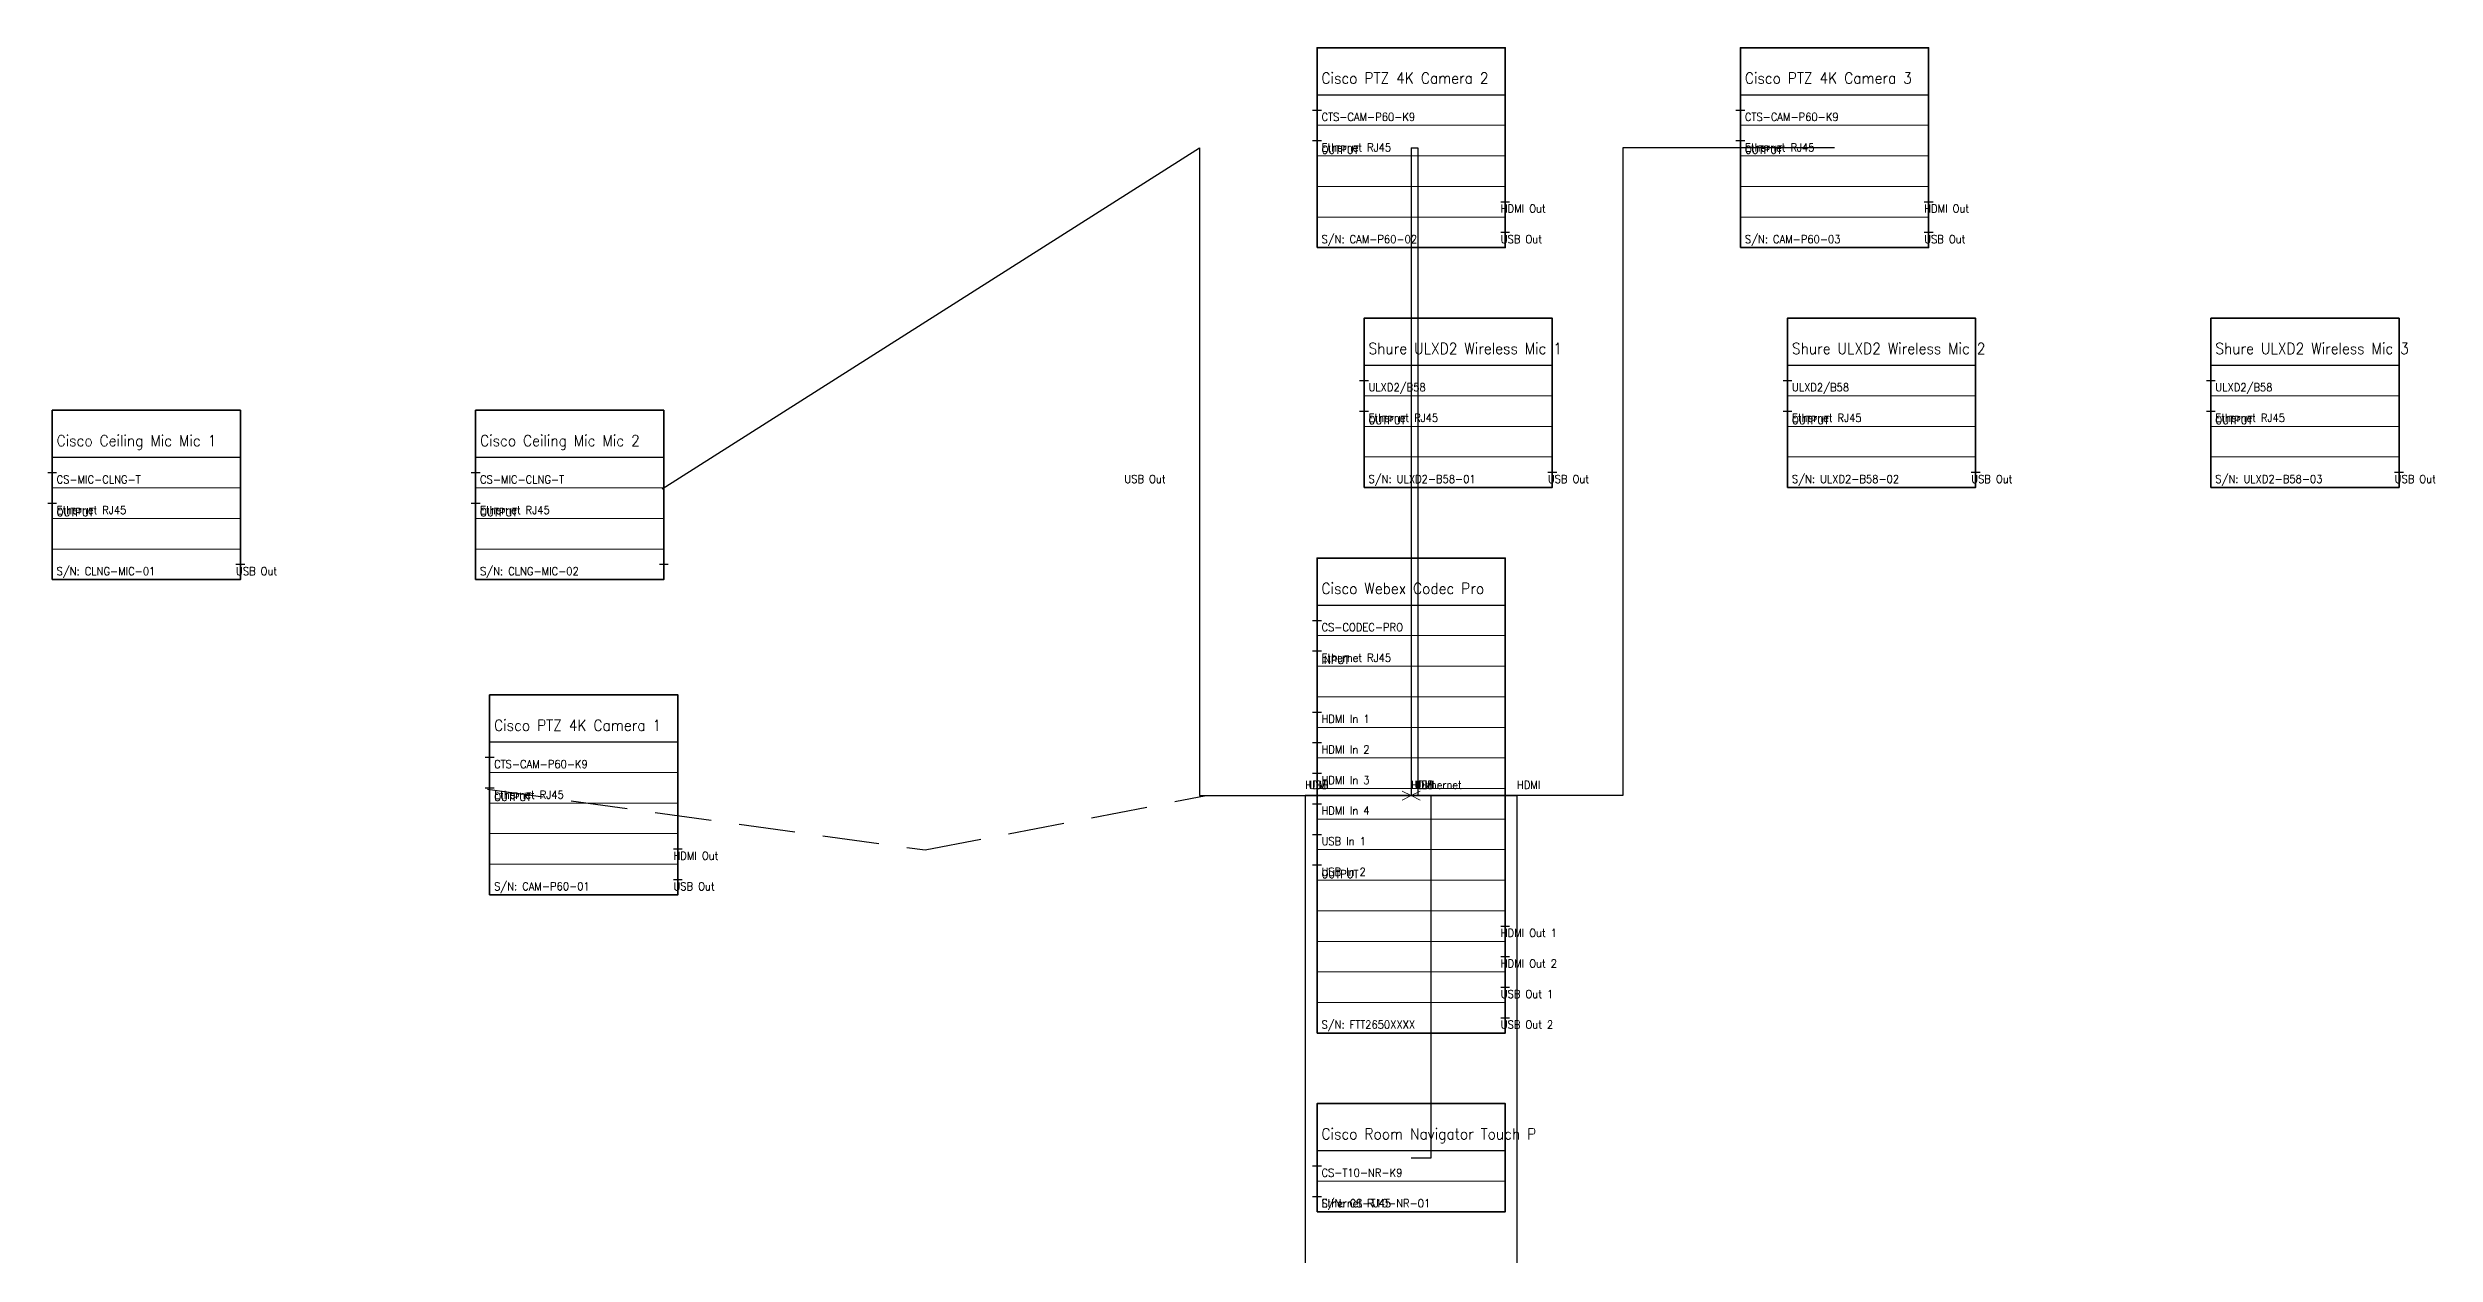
# Model space of a CAD drawing. Header units: metres. Extents: x -56 to 759, y 10 to 642.
# Drawn here: x -56 to 481, y 370 to 642 of the extents above; entities that cross this region are included whole.
import ezdxf

# ---------------------------------------------------------------- set-up
doc = ezdxf.new("R2010")
doc.units = ezdxf.units.M
doc.linetypes.add('DASHED', pattern=[19.05, 12.7, -6.35])
for name, color, linetype in [('DEVICE_TEXT', 7, 'CONTINUOUS'), ('DEVICES', 7, 'CONTINUOUS'), ('ETHERNET', 84, 'CONTINUOUS'), ('HDMI', 40, 'CONTINUOUS'), ('NOTES', 8, 'CONTINUOUS'), ('USB', 84, 'CONTINUOUS')]:
    doc.layers.add(name, color=color, linetype=linetype)
doc.styles.get("Standard").update_dxf_attribs({"font": 'STANDARD'})

msp = doc.modelspace()

# ---------------------------------------------------------------- linework, layer by layer
at = {"layer": 'DEVICES', "lineweight": 5}
for p, q in [((229.93, 631.12), (272.26, 631.12)), ((325.18, 631.12), (367.52, 631.12)), ((229.93, 624.24), (272.26, 624.24)), ((325.18, 624.24), (367.52, 624.24)), ((229.93, 610.48), (272.26, 610.48)), ((325.18, 610.48), (367.52, 610.48)), ((229.93, 603.6), (272.26, 603.6)), ((325.18, 603.6), (367.52, 603.6)), ((240.51, 570.26), (282.85, 570.26)), ((335.77, 570.26), (378.1, 570.26)), ((431.02, 570.26), (473.36, 570.26)), ((240.51, 563.38), (282.85, 563.38)), ((335.77, 563.38), (378.1, 563.38)), ((431.02, 563.38), (473.36, 563.38)), ((-54.62, 549.53), (-12.28, 549.53)), ((40.64, 549.53), (82.98, 549.53)), ((240.51, 549.62), (282.85, 549.62)), ((335.77, 549.62), (378.1, 549.62)), ((431.02, 549.62), (473.36, 549.62)), ((-54.62, 542.65), (-12.28, 542.65)), ((40.64, 542.65), (82.98, 542.65)), ((-54.62, 528.89), (-12.28, 528.89)), ((40.64, 528.89), (82.98, 528.89)), ((229.93, 516.28), (272.26, 516.28)), ((229.93, 509.4), (272.26, 509.4)), ((229.93, 495.64), (272.26, 495.64)), ((43.8, 485.47), (86.14, 485.47)), ((229.93, 488.76), (272.26, 488.76)), ((43.8, 478.59), (86.14, 478.59)), ((229.93, 481.88), (272.26, 481.88)), ((229.93, 475), (272.26, 475)), ((229.93, 468.12), (272.26, 468.12)), ((43.8, 464.84), (86.14, 464.84)), ((43.8, 457.96), (86.14, 457.96)), ((229.93, 461.24), (272.26, 461.24)), ((229.93, 447.48), (272.26, 447.48)), ((229.93, 440.6), (272.26, 440.6)), ((229.93, 433.72), (272.26, 433.72)), ((229.93, 426.85), (272.26, 426.85)), ((229.93, 393.51), (272.26, 393.51)), ((229.93, 386.63), (272.26, 386.63))]:
    msp.add_line(p, q, dxfattribs=at)
at = {"layer": 'DEVICES', "lineweight": 13}
for p, q in [((229.93, 617.36), (272.26, 617.36)), ((325.18, 617.36), (367.52, 617.36)), ((240.51, 556.5), (282.85, 556.5)), ((335.77, 556.5), (378.1, 556.5)), ((431.02, 556.5), (473.36, 556.5)), ((-54.62, 535.77), (-12.28, 535.77)), ((40.64, 535.77), (82.98, 535.77)), ((229.93, 502.52), (272.26, 502.52)), ((43.8, 471.71), (86.14, 471.71)), ((229.93, 454.36), (272.26, 454.36))]:
    msp.add_line(p, q, dxfattribs=at)
at = {"layer": 'DEVICES', "lineweight": 35}
for points in [[(229.93, 596.72), (272.26, 596.72), (272.26, 641.7), (229.93, 641.7), (229.93, 596.72)], [(325.18, 596.72), (367.52, 596.72), (367.52, 641.7), (325.18, 641.7), (325.18, 596.72)], [(240.51, 542.74), (282.85, 542.74), (282.85, 580.84), (240.51, 580.84), (240.51, 542.74)], [(335.77, 542.74), (378.1, 542.74), (378.1, 580.84), (335.77, 580.84), (335.77, 542.74)], [(431.02, 542.74), (473.36, 542.74), (473.36, 580.84), (431.02, 580.84), (431.02, 542.74)], [(-54.62, 522.01), (-12.28, 522.01), (-12.28, 560.11), (-54.62, 560.11), (-54.62, 522.01)], [(40.64, 522.01), (82.98, 522.01), (82.98, 560.11), (40.64, 560.11), (40.64, 522.01)], [(229.93, 419.97), (272.26, 419.97), (272.26, 526.86), (229.93, 526.86), (229.93, 419.97)], [(43.8, 451.08), (86.14, 451.08), (86.14, 496.06), (43.8, 496.06), (43.8, 451.08)], [(229.93, 379.75), (272.26, 379.75), (272.26, 404.09), (229.93, 404.09), (229.93, 379.75)]]:
    msp.add_lwpolyline(points, dxfattribs=at)
at = {"layer": 'DEVICES'}
for points in [[(229.93, 631.12), (272.26, 631.12)], [(325.18, 631.12), (367.52, 631.12)], [(240.51, 570.26), (282.85, 570.26)], [(335.77, 570.26), (378.1, 570.26)], [(431.02, 570.26), (473.36, 570.26)], [(-54.62, 549.53), (-12.28, 549.53)], [(40.64, 549.53), (82.98, 549.53)], [(229.93, 516.28), (272.26, 516.28)], [(43.8, 485.47), (86.14, 485.47)], [(229.93, 393.51), (272.26, 393.51)]]:
    msp.add_lwpolyline(points, dxfattribs=at)
at = {"layer": 'ETHERNET'}
for p, q in [((229.93, 626.68), (229.93, 628.68)), ((325.18, 626.68), (325.18, 628.68)), ((228.93, 627.68), (230.93, 627.68)), ((324.18, 627.68), (326.18, 627.68)), ((228.93, 620.8), (230.93, 620.8)), ((229.93, 619.8), (229.93, 621.8)), ((324.18, 620.8), (326.18, 620.8)), ((325.18, 619.8), (325.18, 621.8)), ((239.51, 566.82), (241.51, 566.82)), ((240.51, 565.82), (240.51, 567.82)), ((334.77, 566.82), (336.77, 566.82)), ((335.77, 565.82), (335.77, 567.82)), ((430.02, 566.82), (432.02, 566.82)), ((431.02, 565.82), (431.02, 567.82)), ((239.51, 559.94), (241.51, 559.94)), ((240.51, 558.94), (240.51, 560.94)), ((334.77, 559.94), (336.77, 559.94)), ((335.77, 558.94), (335.77, 560.94)), ((430.02, 559.94), (432.02, 559.94)), ((431.02, 558.94), (431.02, 560.94)), ((-55.62, 546.09), (-53.62, 546.09)), ((-54.62, 545.09), (-54.62, 547.09)), ((39.64, 546.09), (41.64, 546.09)), ((40.64, 545.09), (40.64, 547.09)), ((-55.62, 539.21), (-53.62, 539.21)), ((-54.62, 538.21), (-54.62, 540.21)), ((39.64, 539.21), (41.64, 539.21)), ((40.64, 538.21), (40.64, 540.21)), ((228.93, 512.84), (230.93, 512.84)), ((229.93, 511.84), (229.93, 513.84)), ((228.93, 505.96), (230.93, 505.96)), ((229.93, 504.96), (229.93, 506.96)), ((42.8, 482.03), (44.8, 482.03)), ((43.8, 481.03), (43.8, 483.03)), ((42.8, 475.15), (44.8, 475.15)), ((43.8, 474.15), (43.8, 476.15)), ((228.93, 390.07), (230.93, 390.07)), ((229.93, 389.07), (229.93, 391.07)), ((228.93, 383.19), (230.93, 383.19)), ((229.93, 382.19), (229.93, 384.19))]:
    msp.add_line(p, q, dxfattribs=at)
at = {"layer": 'ETHERNET', "lineweight": 18}
msp.add_lwpolyline([(253.1, 474.41), (251.1, 473.41), (253.1, 472.41)], dxfattribs=at)
at = {"layer": 'ETHERNET', "lineweight": 25}
msp.add_lwpolyline([(251.1, 391.92), (255.6, 391.92), (255.6, 473.41), (251.1, 473.41)], dxfattribs=at)
at = {"layer": 'HDMI'}
for p, q in [((271.26, 607.04), (273.26, 607.04)), ((272.26, 606.04), (272.26, 608.04)), ((366.52, 607.04), (368.52, 607.04)), ((367.52, 606.04), (367.52, 608.04)), ((228.93, 492.2), (230.93, 492.2)), ((229.93, 491.2), (229.93, 493.2)), ((228.93, 485.32), (230.93, 485.32)), ((229.93, 484.32), (229.93, 486.32)), ((228.93, 478.44), (230.93, 478.44)), ((229.93, 477.44), (229.93, 479.44)), ((228.93, 471.56), (230.93, 471.56)), ((229.93, 470.56), (229.93, 472.56)), ((86.14, 460.4), (86.14, 462.4)), ((85.14, 461.4), (87.14, 461.4)), ((271.26, 444.04), (273.26, 444.04)), ((272.26, 443.04), (272.26, 445.04)), ((271.26, 437.16), (273.26, 437.16)), ((272.26, 436.16), (272.26, 438.16))]:
    msp.add_line(p, q, dxfattribs=at)
at = {"layer": 'HDMI', "lineweight": 25}
for points in [[(82.61, 542.46), (203.47, 619.21), (203.47, 473.41), (251.1, 473.41)], [(251.1, 619.21), (251.1, 619.21), (251.1, 473.41), (251.1, 473.41)], [(346.35, 619.21), (298.72, 619.21), (298.72, 473.41), (251.1, 473.41)], [(251.1, 473.41), (227.28, 473.41), (227.28, 109.59), (203.47, 109.59)]]:
    msp.add_lwpolyline(points, dxfattribs=at)
at = {"layer": 'HDMI', "lineweight": 18}
for points in [[(249.1, 474.41), (251.1, 473.41), (249.1, 472.41)], [(253.1, 474.41), (251.1, 473.41), (253.1, 472.41)]]:
    msp.add_lwpolyline(points, dxfattribs=at)
at = {"layer": 'HDMI'}
msp.add_lwpolyline([(251.1, 473.41), (274.91, 473.41), (274.91, 109.59), (298.72, 109.59)], dxfattribs=at)
at = {"layer": 'USB'}
for p, q in [((271.26, 600.16), (273.26, 600.16)), ((272.26, 599.16), (272.26, 601.16)), ((366.52, 600.16), (368.52, 600.16)), ((367.52, 599.16), (367.52, 601.16)), ((281.85, 546.18), (283.85, 546.18)), ((282.85, 545.18), (282.85, 547.18)), ((377.1, 546.18), (379.1, 546.18)), ((378.1, 545.18), (378.1, 547.18)), ((472.36, 546.18), (474.36, 546.18)), ((473.36, 545.18), (473.36, 547.18)), ((-12.28, 524.45), (-12.28, 526.45)), ((82.98, 524.45), (82.98, 526.45)), ((-13.28, 525.45), (-11.28, 525.45)), ((81.98, 525.45), (83.98, 525.45)), ((228.93, 464.68), (230.93, 464.68)), ((229.93, 463.68), (229.93, 465.68)), ((228.93, 457.8), (230.93, 457.8)), ((229.93, 456.8), (229.93, 458.8)), ((85.14, 454.52), (87.14, 454.52)), ((86.14, 453.52), (86.14, 455.52)), ((271.26, 430.29), (273.26, 430.29)), ((272.26, 429.29), (272.26, 431.29)), ((272.26, 422.41), (272.26, 424.41)), ((271.26, 423.41), (273.26, 423.41))]:
    msp.add_line(p, q, dxfattribs=at)
at = {"layer": 'USB', "lineweight": 25}
msp.add_lwpolyline([(251.1, 619.21), (252.6, 619.21), (252.6, 473.41), (251.1, 473.41)], dxfattribs=at)
at = {"layer": 'USB', "linetype": 'DASHED', "lineweight": 25}
msp.add_lwpolyline([(43.29, 474.87), (141.8, 461.18), (204.97, 473.41), (251.1, 473.41)], dxfattribs=at)
at = {"layer": 'USB', "lineweight": 18}
for points in [[(249.1, 474.41), (251.1, 473.41), (249.1, 472.41)], [(253.1, 474.41), (251.1, 473.41), (253.1, 472.41)]]:
    msp.add_lwpolyline(points, dxfattribs=at)

# ---------------------------------------------------------------- texts
at = {"layer": 'DEVICE_TEXT'}
for s, height, p in [('Cisco PTZ 4K Camera 2', 2.5, (230.93, 633.62)), ('Cisco PTZ 4K Camera 3', 2.5, (326.18, 633.62)), ('OUTPUT', 1.8, (230.93, 617.86)), ('OUTPUT', 1.8, (326.18, 617.86)), ('Shure ULXD2 Wireless Mic 1', 2.5, (241.51, 572.76)), ('Shure ULXD2 Wireless Mic 2', 2.5, (336.77, 572.76)), ('Shure ULXD2 Wireless Mic 3', 2.5, (432.02, 572.76)), ('OUTPUT', 1.8, (241.51, 557)), ('OUTPUT', 1.8, (336.77, 557)), ('OUTPUT', 1.8, (432.02, 557)), ('Cisco Ceiling Mic Mic 1', 2.5, (-53.62, 552.03)), ('Cisco Ceiling Mic Mic 2', 2.5, (41.64, 552.03)), ('OUTPUT', 1.8, (-53.62, 536.27)), ('OUTPUT', 1.8, (41.64, 536.27)), ('Cisco Webex Codec Pro', 2.5, (230.93, 518.78)), ('INPUT', 1.8, (230.93, 503.02)), ('Cisco PTZ 4K Camera 1', 2.5, (44.8, 487.97)), ('OUTPUT', 1.8, (44.8, 472.21)), ('OUTPUT', 1.8, (230.93, 454.86)), ('Cisco Room Navigator Touch P', 2.5, (230.93, 396.01))]:
    msp.add_text(s, height=height, dxfattribs=at).set_placement(p)
at = {"layer": 'ETHERNET'}
for s, p in [('CTS-CAM-P60-K9', (230.93, 625.24)), ('CTS-CAM-P60-K9', (326.18, 625.24)), ('Ethernet RJ45', (230.93, 618.36)), ('Ethernet RJ45', (326.18, 618.36)), ('ULXD2/B58', (241.51, 564.38)), ('ULXD2/B58', (336.77, 564.38)), ('ULXD2/B58', (432.02, 564.38)), ('Ethernet RJ45', (241.51, 557.5)), ('Ethernet RJ45', (336.77, 557.5)), ('Ethernet RJ45', (432.02, 557.5)), ('CS-MIC-CLNG-T', (-53.62, 543.65)), ('CS-MIC-CLNG-T', (41.64, 543.65)), ('Ethernet RJ45', (-53.62, 536.77)), ('Ethernet RJ45', (41.64, 536.77)), ('CS-CODEC-PRO', (230.93, 510.4)), ('Ethernet RJ45', (230.93, 503.52)), ('CTS-CAM-P60-K9', (44.8, 479.59)), ('Ethernet RJ45', (44.8, 472.71)), ('Ethernet', (253.35, 474.91)), ('CS-T10-NR-K9', (230.93, 387.63)), ('Ethernet RJ45', (230.93, 380.75))]:
    msp.add_text(s, height=1.8, dxfattribs=at).set_placement(p)
at = {"layer": 'HDMI'}
for s, p in [('HDMI Out', (271.26, 604.6)), ('HDMI Out', (366.52, 604.6)), ('HDMI In 1', (230.93, 489.76)), ('HDMI In 2', (230.93, 482.88)), ('HDMI', (227.28, 474.91)), ('HDMI In 3', (230.93, 476)), ('HDMI', (251.1, 474.91)), ('HDMI', (274.91, 474.91)), ('HDMI In 4', (230.93, 469.12)), ('HDMI Out', (85.14, 458.96)), ('HDMI Out 1', (271.26, 441.6)), ('HDMI Out 2', (271.26, 434.72))]:
    msp.add_text(s, height=1.8, dxfattribs=at).set_placement(p)
at = {"layer": 'NOTES'}
for s, p in [('S/N: CAM-P60-02', (230.93, 597.72)), ('S/N: CAM-P60-03', (326.18, 597.72)), ('S/N: ULXD2-B58-01', (241.51, 543.74)), ('S/N: ULXD2-B58-02', (336.77, 543.74)), ('S/N: ULXD2-B58-03', (432.02, 543.74)), ('S/N: CLNG-MIC-01', (-53.62, 523.01)), ('S/N: CLNG-MIC-02', (41.64, 523.01)), ('S/N: CAM-P60-01', (44.8, 452.08)), ('S/N: FTT2650XXXX', (230.93, 420.97)), ('S/N: CS-T10-NR-01', (230.93, 380.75))]:
    msp.add_text(s, height=1.8, dxfattribs=at).set_placement(p)
at = {"layer": 'USB'}
for s, p in [('USB Out', (271.26, 597.72)), ('USB Out', (366.52, 597.72)), ('USB Out', (186.59, 543.74)), ('USB Out', (281.85, 543.74)), ('USB Out', (377.1, 543.74)), ('USB Out', (472.36, 543.74)), ('USB Out', (-13.28, 523.01)), ('USB', (228.03, 474.91)), ('USB', (251.85, 474.91)), ('USB In 1', (230.93, 462.24)), ('USB In 2', (230.93, 455.36)), ('USB Out', (85.14, 452.08)), ('USB Out 1', (271.26, 427.85)), ('USB Out 2', (271.26, 420.97))]:
    msp.add_text(s, height=1.8, dxfattribs=at).set_placement(p)

doc.saveas('drawing.dxf')
